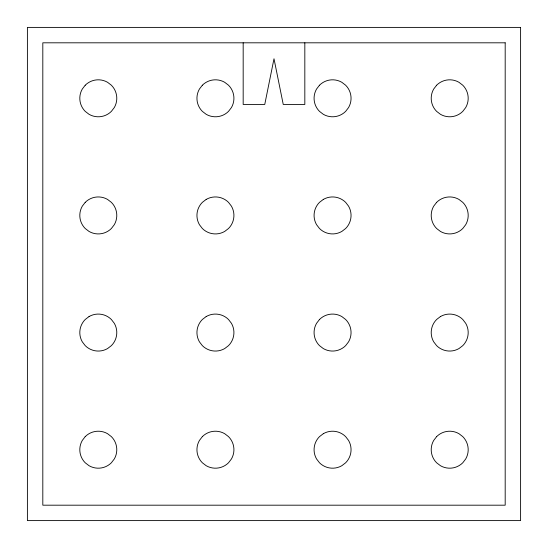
<?xml version="1.0" encoding="UTF-8"?>
<svg xmlns="http://www.w3.org/2000/svg" width="548" height="548" viewBox="0 0 548 548"><rect width="100%" height="100%" fill="white"/><g stroke="black" fill="none" stroke-linecap="round" stroke-linejoin="round"><path stroke-width="0.82" d="M304.825 42.812L304.825 104.463L283.248 104.463L274 58.746L264.752 104.463L243.175 104.463L243.175 42.812M85.221 85.221L82.282 89.05A18.495 18.495 0 0 0 85.221 111.374L89.05 114.313A18.495 18.495 0 0 0 111.374 111.374L114.313 107.545A18.495 18.495 0 0 0 111.374 85.221L107.545 82.282A18.495 18.495 0 0 0 85.221 85.221M85.221 202.356L82.282 206.185A18.495 18.495 0 0 0 85.221 228.509L89.05 231.448A18.495 18.495 0 0 0 111.374 228.509L114.313 224.68A18.495 18.495 0 0 0 111.374 202.356L107.545 199.417A18.495 18.495 0 0 0 85.221 202.356M202.356 85.221L199.417 89.05A18.495 18.495 0 0 0 202.356 111.374L206.185 114.313A18.495 18.495 0 0 0 228.509 111.374L231.448 107.545A18.495 18.495 0 0 0 228.509 85.221L224.68 82.282A18.495 18.495 0 0 0 202.356 85.221M319.491 85.221L316.552 89.05A18.495 18.495 0 0 0 319.491 111.374L323.32 114.313A18.495 18.495 0 0 0 345.644 111.374L348.583 107.545A18.495 18.495 0 0 0 345.644 85.221L341.815 82.282A18.495 18.495 0 0 0 319.491 85.221M85.221 436.626L82.282 440.455A18.495 18.495 0 0 0 85.221 462.779L89.05 465.718A18.495 18.495 0 0 0 111.374 462.779L114.313 458.95A18.495 18.495 0 0 0 111.374 436.626L107.545 433.687A18.495 18.495 0 0 0 85.221 436.626M436.626 85.221L433.687 89.05A18.495 18.495 0 0 0 436.626 111.374L440.455 114.313A18.495 18.495 0 0 0 462.779 111.374L465.718 107.545A18.495 18.495 0 0 0 462.779 85.221L458.95 82.282A18.495 18.495 0 0 0 436.626 85.221M202.356 436.626L199.417 440.455A18.495 18.495 0 0 0 202.356 462.779L206.185 465.718A18.495 18.495 0 0 0 228.509 462.779L231.448 458.95A18.495 18.495 0 0 0 228.509 436.626L224.68 433.687A18.495 18.495 0 0 0 202.356 436.626M319.491 319.491L316.552 323.32A18.495 18.495 0 0 0 319.491 345.644L323.32 348.583A18.495 18.495 0 0 0 345.644 345.644L348.583 341.815A18.495 18.495 0 0 0 345.644 319.491L341.815 316.552A18.495 18.495 0 0 0 319.491 319.491M436.626 202.356L433.687 206.185A18.495 18.495 0 0 0 436.626 228.509L440.455 231.448A18.495 18.495 0 0 0 462.779 228.509L465.718 224.68A18.495 18.495 0 0 0 462.779 202.356L458.95 199.417A18.495 18.495 0 0 0 436.626 202.356M436.626 436.626L433.687 440.455A18.495 18.495 0 0 0 436.626 462.779L440.455 465.718A18.495 18.495 0 0 0 462.779 462.779L465.718 458.95A18.495 18.495 0 0 0 462.779 436.626L458.95 433.687A18.495 18.495 0 0 0 436.626 436.626M206.185 199.417L202.356 202.356A18.495 18.495 0 0 0 199.417 224.68L202.356 228.509A18.495 18.495 0 0 0 224.68 231.448L228.509 228.509A18.495 18.495 0 0 0 231.448 206.185L228.509 202.356A18.495 18.495 0 0 0 206.185 199.417M89.05 316.552L85.221 319.491A18.495 18.495 0 0 0 82.282 341.815L85.221 345.644A18.495 18.495 0 0 0 107.545 348.583L111.374 345.644A18.495 18.495 0 0 0 114.313 323.32L111.374 319.491A18.495 18.495 0 0 0 89.05 316.552M323.32 199.417L319.491 202.356A18.495 18.495 0 0 0 316.552 224.68L319.491 228.509A18.495 18.495 0 0 0 341.815 231.448L345.644 228.509A18.495 18.495 0 0 0 348.583 206.185L345.644 202.356A18.495 18.495 0 0 0 323.32 199.417M206.185 316.552L202.356 319.491A18.495 18.495 0 0 0 199.417 341.815L202.356 345.644A18.495 18.495 0 0 0 224.68 348.583L228.509 345.644A18.495 18.495 0 0 0 231.448 323.32L228.509 319.491A18.495 18.495 0 0 0 206.185 316.552M440.455 316.552L436.626 319.491A18.495 18.495 0 0 0 433.687 341.815L436.626 345.644A18.495 18.495 0 0 0 458.95 348.583L462.779 345.644A18.495 18.495 0 0 0 465.718 323.32L462.779 319.491A18.495 18.495 0 0 0 440.455 316.552M323.32 433.687L319.491 436.626A18.495 18.495 0 0 0 316.552 458.95L319.491 462.779A18.495 18.495 0 0 0 341.815 465.718L345.644 462.779A18.495 18.495 0 0 0 348.583 440.455L345.644 436.626A18.495 18.495 0 0 0 323.32 433.687M520.6 27.4L27.4 27.4L27.4 520.6L520.6 520.6L520.6 27.4M505.188 42.812L42.812 42.812L42.812 505.188L505.188 505.188L505.188 42.812"/></g></svg>
